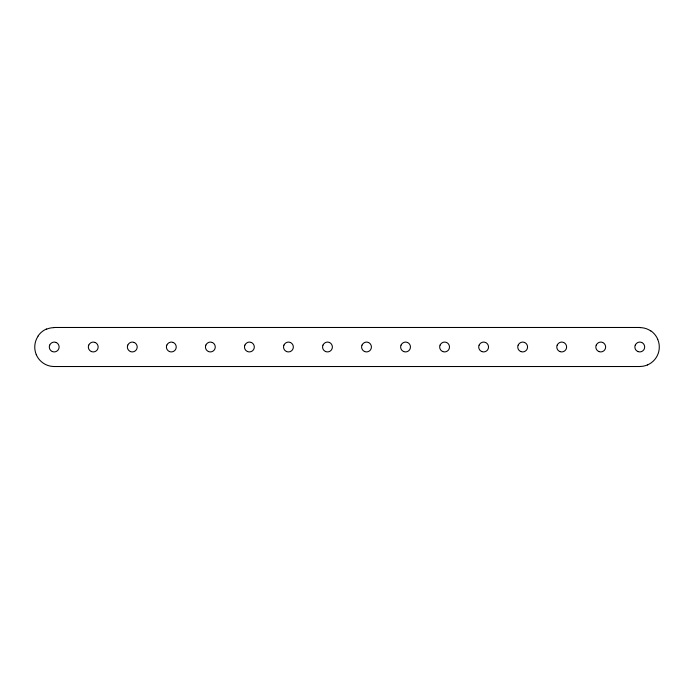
<?xml version="1.0" encoding="UTF-8"?>
<svg xmlns="http://www.w3.org/2000/svg" width="694" height="694" viewBox="0 0 694 694"><rect width="100%" height="100%" fill="white"/><g stroke="black" fill="none" stroke-linecap="round" stroke-linejoin="round"><path stroke-width="1.04" d="M54.219 327.481L639.781 327.481M639.781 366.519L54.219 366.519A19.432 19.432 0 0 1 43.306 363.188A19.579 19.579 0 0 1 36.235 354.599M91.339 351.502A4.893 4.893 0 0 0 93.256 351.884A4.858 4.858 0 0 0 95.998 351.034A4.893 4.893 0 0 0 97.75 348.9A4.858 4.858 0 0 0 97.299 344.293A4.893 4.893 0 0 0 95.156 342.489M88.737 345.092A4.893 4.893 0 0 0 89.196 349.733A4.858 4.858 0 0 0 91.382 351.485M88.806 345.118A4.858 4.858 0 0 1 90.558 342.983A4.893 4.893 0 0 1 93.256 342.099A4.858 4.858 0 0 1 95.165 342.532M130.377 351.502A4.893 4.893 0 0 0 132.294 351.884A4.858 4.858 0 0 0 135.035 351.034A4.893 4.893 0 0 0 136.787 348.9A4.858 4.858 0 0 0 136.345 344.285A4.893 4.893 0 0 0 134.194 342.48M127.774 345.083A4.893 4.893 0 0 0 128.234 349.733A4.858 4.858 0 0 0 130.42 351.485M127.843 345.109A4.858 4.858 0 0 1 129.596 342.983A4.893 4.893 0 0 1 132.294 342.099A4.858 4.858 0 0 1 134.211 342.532M52.302 351.502A4.893 4.893 0 0 0 54.219 351.884A4.858 4.858 0 0 0 56.96 351.034A4.893 4.893 0 0 0 58.712 348.9A4.858 4.858 0 0 0 58.261 344.293A4.893 4.893 0 0 0 56.119 342.489M49.699 345.092A4.893 4.893 0 0 0 50.159 349.733A4.858 4.858 0 0 0 52.345 351.485M49.768 345.118A4.858 4.858 0 0 1 51.521 342.983A4.893 4.893 0 0 1 54.219 342.099A4.858 4.858 0 0 1 56.127 342.532M208.452 351.502A4.893 4.893 0 0 0 210.369 351.884A4.858 4.858 0 0 0 213.11 351.034A4.893 4.893 0 0 0 214.862 348.9A4.858 4.858 0 0 0 214.411 344.293A4.893 4.893 0 0 0 212.269 342.489M205.849 345.092A4.893 4.893 0 0 0 206.3 349.733A4.858 4.858 0 0 0 208.495 351.485M205.91 345.118A4.858 4.858 0 0 1 207.671 342.983A4.893 4.893 0 0 1 210.369 342.099A4.858 4.858 0 0 1 212.277 342.532M247.489 351.502A4.893 4.893 0 0 0 249.406 351.884A4.858 4.858 0 0 0 252.148 351.034A4.893 4.893 0 0 0 253.9 348.9A4.858 4.858 0 0 0 253.449 344.285A4.893 4.893 0 0 0 251.306 342.48M244.887 345.083A4.893 4.893 0 0 0 245.338 349.733A4.858 4.858 0 0 0 247.532 351.485M244.956 345.109A4.858 4.858 0 0 1 246.708 342.983A4.893 4.893 0 0 1 249.406 342.099A4.858 4.858 0 0 1 251.323 342.532M169.414 351.502A4.893 4.893 0 0 0 171.331 351.884A4.858 4.858 0 0 0 174.073 351.034A4.893 4.893 0 0 0 175.825 348.9A4.858 4.858 0 0 0 175.374 344.293A4.893 4.893 0 0 0 173.231 342.489M166.812 345.092A4.893 4.893 0 0 0 167.271 349.733A4.858 4.858 0 0 0 169.457 351.485M166.881 345.118A4.858 4.858 0 0 1 168.633 342.983A4.893 4.893 0 0 1 171.331 342.099A4.858 4.858 0 0 1 173.24 342.532M325.564 351.502A4.893 4.893 0 0 0 327.481 351.884A4.858 4.858 0 0 0 330.223 351.034A4.893 4.893 0 0 0 331.975 348.9A4.858 4.858 0 0 0 331.524 344.293A4.893 4.893 0 0 0 329.381 342.489M322.962 345.092A4.893 4.893 0 0 0 323.421 349.733A4.858 4.858 0 0 0 325.607 351.485M323.031 345.118A4.858 4.858 0 0 1 324.783 342.983A4.893 4.893 0 0 1 327.481 342.099A4.858 4.858 0 0 1 329.39 342.532M364.602 351.502A4.893 4.893 0 0 0 366.519 351.884A4.858 4.858 0 0 0 369.26 351.034A4.893 4.893 0 0 0 371.012 348.9A4.858 4.858 0 0 0 370.561 344.285A4.893 4.893 0 0 0 368.419 342.48M361.999 345.083A4.893 4.893 0 0 0 362.45 349.733A4.858 4.858 0 0 0 364.645 351.485M362.068 345.109A4.858 4.858 0 0 1 363.821 342.983A4.893 4.893 0 0 1 366.519 342.099A4.858 4.858 0 0 1 368.427 342.532M286.527 351.502A4.893 4.893 0 0 0 288.444 351.884A4.858 4.858 0 0 0 291.185 351.034A4.893 4.893 0 0 0 292.937 348.9A4.858 4.858 0 0 0 292.486 344.293A4.893 4.893 0 0 0 290.344 342.489M283.924 345.092A4.893 4.893 0 0 0 284.384 349.733A4.858 4.858 0 0 0 286.57 351.485M283.993 345.118A4.858 4.858 0 0 1 285.746 342.983A4.893 4.893 0 0 1 288.444 342.099A4.858 4.858 0 0 1 290.352 342.532M598.827 351.502A4.893 4.893 0 0 0 600.744 351.884A4.858 4.858 0 0 0 603.485 351.034A4.893 4.893 0 0 0 605.237 348.9A4.858 4.858 0 0 0 604.786 344.293A4.893 4.893 0 0 0 602.644 342.489M596.224 345.092A4.893 4.893 0 0 0 596.684 349.733A4.858 4.858 0 0 0 598.87 351.485M596.293 345.118A4.858 4.858 0 0 1 598.046 342.983A4.893 4.893 0 0 1 600.744 342.099A4.858 4.858 0 0 1 602.652 342.532M637.864 351.502A4.893 4.893 0 0 0 639.781 351.884A4.858 4.858 0 0 0 642.523 351.034A4.893 4.893 0 0 0 644.275 348.9A4.858 4.858 0 0 0 643.824 344.293A4.893 4.893 0 0 0 641.681 342.489M635.262 345.092A4.893 4.893 0 0 0 635.721 349.733A4.858 4.858 0 0 0 637.907 351.485M635.331 345.118A4.858 4.858 0 0 1 637.083 342.983A4.893 4.893 0 0 1 639.781 342.099A4.858 4.858 0 0 1 641.69 342.532M559.789 351.502A4.893 4.893 0 0 0 561.706 351.884A4.858 4.858 0 0 0 564.448 351.034A4.893 4.893 0 0 0 566.2 348.9A4.858 4.858 0 0 0 565.757 344.285A4.893 4.893 0 0 0 563.606 342.48M557.187 345.083A4.893 4.893 0 0 0 557.646 349.733A4.858 4.858 0 0 0 559.832 351.485M557.256 345.109A4.858 4.858 0 0 1 559.008 342.983A4.893 4.893 0 0 1 561.706 342.099A4.858 4.858 0 0 1 563.623 342.532M481.714 351.502A4.893 4.893 0 0 0 483.631 351.884A4.858 4.858 0 0 0 486.373 351.034A4.893 4.893 0 0 0 488.125 348.9A4.858 4.858 0 0 0 487.674 344.293A4.893 4.893 0 0 0 485.531 342.489M479.112 345.092A4.893 4.893 0 0 0 479.571 349.733A4.858 4.858 0 0 0 481.757 351.485M479.181 345.118A4.858 4.858 0 0 1 480.933 342.983A4.893 4.893 0 0 1 483.631 342.099A4.858 4.858 0 0 1 485.54 342.532M520.752 351.502A4.893 4.893 0 0 0 522.669 351.884A4.858 4.858 0 0 0 525.41 351.034A4.893 4.893 0 0 0 527.162 348.9A4.858 4.858 0 0 0 526.72 344.293A4.893 4.893 0 0 0 524.569 342.489M518.158 345.092A4.893 4.893 0 0 0 518.609 349.733A4.858 4.858 0 0 0 520.795 351.485M518.218 345.118A4.858 4.858 0 0 1 519.971 342.983A4.893 4.893 0 0 1 522.669 342.099A4.858 4.858 0 0 1 524.577 342.532M442.677 351.502A4.893 4.893 0 0 0 444.594 351.884A4.858 4.858 0 0 0 447.335 351.034A4.893 4.893 0 0 0 449.087 348.9A4.858 4.858 0 0 0 448.645 344.285A4.893 4.893 0 0 0 446.494 342.48M440.074 345.083A4.893 4.893 0 0 0 440.534 349.733A4.858 4.858 0 0 0 442.72 351.485M440.143 345.109A4.858 4.858 0 0 1 441.896 342.983A4.893 4.893 0 0 1 444.594 342.099A4.858 4.858 0 0 1 446.511 342.532M403.639 351.502A4.893 4.893 0 0 0 405.556 351.884A4.858 4.858 0 0 0 408.298 351.034A4.893 4.893 0 0 0 410.05 348.9A4.858 4.858 0 0 0 409.607 344.285A4.893 4.893 0 0 0 407.456 342.48M401.037 345.083A4.893 4.893 0 0 0 401.488 349.733A4.858 4.858 0 0 0 403.682 351.485M401.106 345.109A4.858 4.858 0 0 1 402.858 342.983A4.893 4.893 0 0 1 405.556 342.099A4.858 4.858 0 0 1 407.473 342.532M657.765 339.47A19.432 19.432 0 0 1 655.969 357.913A19.579 19.579 0 0 1 647.381 364.983M647.433 364.931A19.432 19.432 0 0 1 639.833 366.467M639.833 327.603A19.432 19.432 0 0 1 650.746 330.934M650.694 330.734A19.579 19.579 0 0 1 657.765 339.323M36.288 354.651A19.432 19.432 0 0 1 38.083 336.2M46.619 329.182A19.432 19.432 0 0 1 54.219 327.646M38.031 336.009A19.579 19.579 0 0 1 46.619 328.939"/></g></svg>
